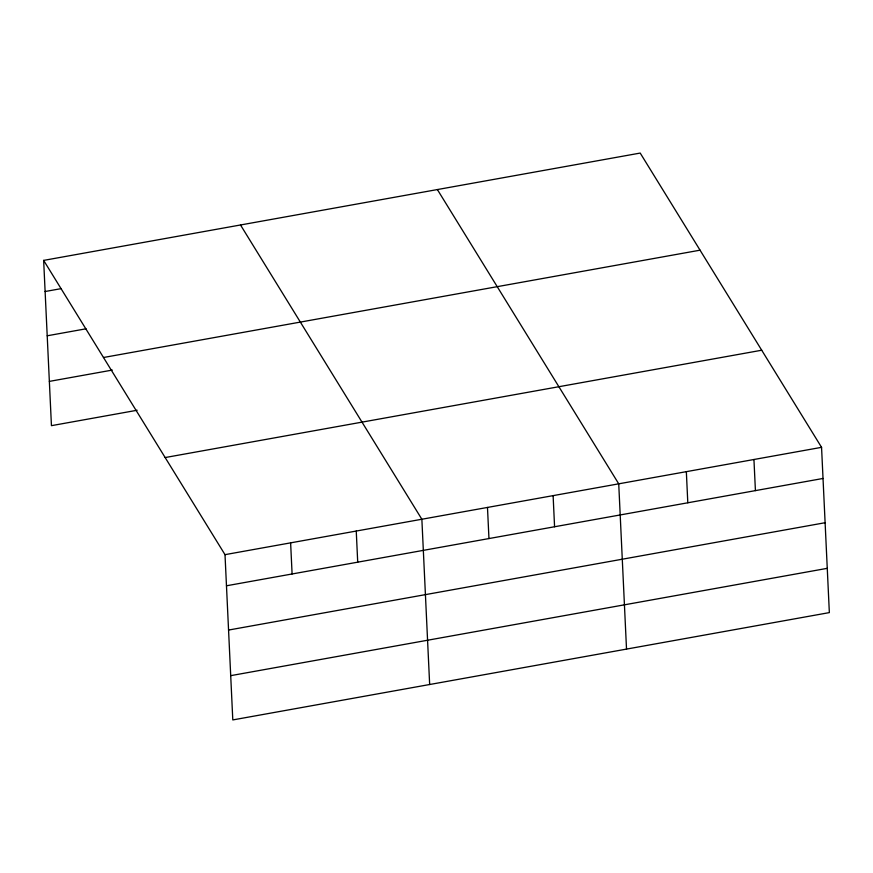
<?xml version="1.0" encoding="UTF-8"?>
<svg xmlns="http://www.w3.org/2000/svg" width="873" height="873" viewBox="0 0 873 873"><rect width="100%" height="100%" fill="white"/><g stroke="black" fill="none" stroke-linecap="round" stroke-linejoin="round"><path stroke-width="1.31" d="M43.65 260.394L640.204 153.07L821.558 447.336L829.35 612.606L232.796 719.93L225.005 554.661L43.65 260.394L51.442 425.664L137.148 410.245M45.112 291.517L61.186 288.625M47.207 335.789L86.045 328.794M103.494 357.504L700.048 250.18M49.357 381.392L112.301 370.076M165.161 457.55L761.703 350.226M225.005 554.661L821.558 447.336M226.478 585.783L823.021 478.459M228.562 630.055L825.116 522.72M230.712 675.658L827.266 568.334M437.373 189.561L618.728 483.828L626.519 649.097M240.512 224.983L421.866 519.249L429.658 684.508M753.945 459.504L755.418 490.615M686.342 471.66L687.804 502.783M553.111 495.635L554.573 526.757M487.483 507.442L488.956 538.554M356.249 531.046L357.712 562.168M290.622 542.853L292.095 573.976"/></g></svg>
